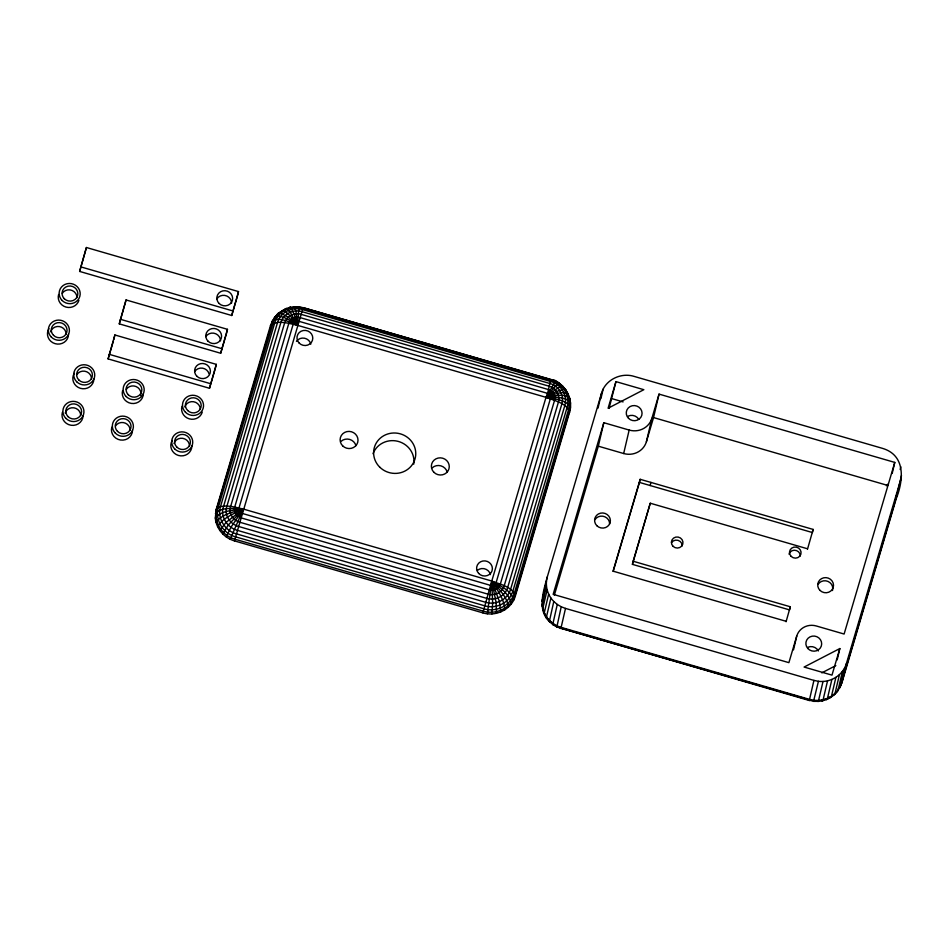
<?xml version="1.0" encoding="UTF-8"?>
<svg xmlns="http://www.w3.org/2000/svg" width="949" height="949" viewBox="0 0 949 949"><rect width="100%" height="100%" fill="white"/><g stroke="black" fill="none" stroke-linecap="round" stroke-linejoin="round"><path stroke-width="1.42" d="M215.316 518.071L216.23 509.364L270.465 325.649L272.754 320.418C280.963 317.061 289.979 322.435 297.606 325.353L546.007 397.334C554.157 400.656 566.731 402.874 569.566 412.329L515.343 596.031C511.535 609.448 495.912 616.933 482.851 612.864L234.439 540.883C224.261 537.976 216.147 528.735 215.316 518.071C221.675 510.016 234 510.384 243.371 509.067L491.784 581.049C499.921 584.37 512.507 586.589 515.343 596.031M547.3 576.897C544.773 585.521 547.478 595.177 553.789 601.5L549.329 621.524L553.137 624.786L553.991 624.513L550.978 621.963L549.874 622.022C536.731 610.29 543.457 591.108 547.3 576.897L601.536 393.183C605.332 379.778 620.954 372.293 634.015 376.362L882.428 448.343C905.963 455.306 903.543 480.277 896.188 498.806L841.965 682.521L839.663 687.764L838.299 688.535M569.566 412.329C573.659 398.829 565.165 383.384 551.535 379.647L303.122 307.666L294.581 306.681L289.73 307.44L289.315 308.389M508.379 607.135C507.217 596.613 498.403 588.677 491.784 581.049L546.007 397.334C551.523 385.579 546.731 371.178 563.101 386.658L563.077 387.714L558.427 383.669L551.298 380.229L302.885 308.247C291.58 304.724 278.045 311.201 274.759 322.814L220.524 506.529C216.965 518.035 224.877 530.788 236.289 533.824L484.702 605.806C496.019 609.329 509.554 602.852 512.84 591.227L567.063 407.524C569.258 400.051 566.909 391.688 561.44 386.207L555.201 389.731L546.007 397.334C554.299 398.936 564.809 399.434 570.337 406.647L570.42 408.011M504.821 609.851C504.287 599.127 497.252 589.898 491.784 581.049L482.851 612.864M559.59 384.772L559.281 383.384L555.473 386.136L546.007 397.334C554.002 397.631 564.347 396.03 570.396 402.305L569.495 410.881L515.26 594.596C511.523 607.811 496.137 615.177 483.278 611.168L234.866 539.186C221.876 535.734 212.873 521.238 216.93 508.154L272.754 320.418M812.142 700.457L809.295 700.504L556.849 626.981L552.745 624.418L557.277 604.442L553.789 601.5M500.811 611.927L499.435 601.583L491.784 581.049C499.743 585.841 511.392 590.231 513.717 600.124M496.481 613.291L496.113 602.627L491.784 581.049C499.233 587.301 509.613 593.611 511.369 603.861M555.651 382.447L555.568 381.19L546.007 397.334C553.481 396.468 563.22 392.815 569.661 398.011L570.479 403.61M491.95 613.92L492.65 603.101L491.784 581.049L487.359 613.766M544.18 593.042L542.093 601.536L546.446 581.203M896.058 497.193L895.5 500.028L897.042 494.5L896.342 495.781M79.633 271.426L86.418 247.511L238.507 291.58L237.428 296.159L231.722 315.495L79.633 271.426L86.418 247.511M108.103 358.9L114.888 334.973L216.277 364.357L215.198 368.936L209.492 388.271L108.103 358.9L113.405 340.94M113.809 339.552L114.888 334.973M119.277 323.87L126.063 299.943L227.463 329.327L226.384 333.906L220.678 353.253L119.277 323.87L126.063 299.943M209.492 388.271L216.277 364.357M220.678 353.253L227.463 329.327M231.722 315.495L238.507 291.58M542.033 605.865L546.387 585.604M547.122 589.97L542.686 608.914L543.611 611.192M549.874 622.022L544.204 613.101L548.641 594.157M550.883 598.036L546.446 616.992L546.458 618.107L548.463 618.962L550.978 621.963M598.036 408.082L601.536 393.183M600.931 398.58L603.161 389.102M554.358 595.106L598.321 446.184L603.825 422.708L629.163 430.063A18.482 17.64 13.2 0 0 651.904 418.284L659.045 394.108L894.777 462.412L892.19 473.456M557.277 604.442L561.215 606.767L556.849 626.981M609.056 408.461L615.948 381.617L643.837 389.695L608.107 408.212L615.948 381.617M561.215 606.767L565.509 608.416L560.883 628.523L561.132 627.953L571.061 630.824M598.321 446.184L623.671 453.527L629.163 430.063M623.671 453.527A18.482 17.64 13.2 0 0 646.399 441.748L651.904 418.284M646.399 441.748L653.541 417.572L659.045 394.108M639.448 482.424L640.172 479.304L813.139 529.423L812.403 532.543L639.448 482.424L613.161 571.452M650.172 485.544L650.907 482.412M633.149 561.239L790.303 606.767L789.568 609.899L632.414 564.358L633.149 561.239L650.267 503.219L807.433 548.759M650.267 503.219L632.414 564.358M793.506 649.863L796.745 636.055A15.836 15.125 13.2 0 1 816.235 625.96L844.112 634.039L894.777 462.412M565.509 608.416L813.922 680.397L809.295 700.504M900.637 479.862L846.401 663.565C843.02 675.344 830.411 682.853 818.429 681.311L813.53 701.358L813.447 700.718M823.02 681.453L818.584 700.398L818.24 701.347L817.421 700.848M827.552 680.836L823.103 699.781L822.7 700.73L821.348 700.303M831.882 679.46L827.445 698.417L826.97 699.389L822.107 700.908M837.172 659.911L839.829 648.547L804.1 667.052L831.988 675.13L839.829 648.547M835.891 677.384L831.443 696.341L826.97 699.389L825.096 699.116M839.438 674.668L835.001 693.624L830.909 697.349L826.176 699.627M828.56 697.325L829.936 697.681L834.408 694.668L837.991 690.35L842.439 671.394M844.788 667.657L840.34 686.601L837.362 691.441L833.281 695.119M846.401 663.565L841.965 682.521L839.663 687.764M900.174 469.494L900.815 466.789M897.363 493.148L901.491 475.544M234.439 540.883L303.122 307.666L551.559 379.849M230.144 539.234L243.371 509.067C234.961 507.264 225.02 503.765 216.93 508.154L216.23 509.364M546.197 584.548L542.923 597.289M603.825 422.708L553.16 594.335L788.892 662.651L796.745 636.055M640.172 479.304L613.066 571.156L786.021 621.275M786.069 621.761L790.303 606.767M807.516 549.127L813.139 529.423M841.265 683.731L895.085 501.44M226.206 536.909L230.951 527.276L243.371 509.067C234.379 508.925 222.03 506.22 215.376 513.67M222.73 533.967L228.282 525.022L243.371 509.067C233.928 511.962 222.042 513.824 216.064 522.436M219.824 530.503L226.064 522.365L243.371 509.067C234.201 513.575 223.122 517.525 217.57 526.624M284.985 309.754L285.459 308.781L290.323 307.262L291.082 307.867L294.119 314.072L297.606 325.353C289.196 323.562 279.255 320.05 271.153 324.439L270.465 325.649M286.254 308.544L278.021 313.502L274.427 317.832L278.021 313.502L286.254 308.544L290.228 312.209L297.606 325.353L298.888 306.812L294.19 306.824L295.922 310.928L297.606 325.353C290.916 321.533 283.217 314.499 275.068 316.729L272.09 321.569M837.991 690.35C831.49 698.879 819.675 702.343 809.473 699.354L561.073 627.36C553.777 625.189 547.478 619.994 544.204 613.101M886.366 485.805L887.979 484.156M277.428 314.546L279.208 313.194M283.976 310.276L280.975 311.83L282.482 310.501C289.326 312.909 293.229 319.979 297.606 325.353L288.176 317.156L280.785 313.206L279.148 313.051L274.131 319.647L218.377 507.193C214.51 519.684 223.098 533.516 235.482 536.814L483.895 608.795C496.161 612.615 510.859 605.581 514.417 592.983L568.653 409.268L569.507 401.083L568.819 396.99M821.798 672.865L835.832 665.593M289.73 307.44L290.323 307.262M817.848 701.489L822.7 700.73M561.44 386.207L562.555 386.148L565.96 390.063M813.53 701.358L818.24 701.347M299.813 307.191L303.146 307.867M813.922 680.397L818.429 681.311M813.72 701.204L560.859 628.321L552.745 624.418M611.951 398.663L623.102 401.901M653.541 417.572L887.861 485.473M80.701 266.847L232.79 310.916M120.357 319.279L221.746 348.663M109.171 354.309L210.571 383.693M573.908 631.654L581.002 633.707M583.837 634.525L600.871 639.46M603.706 640.29L623.588 646.044M626.423 646.874L643.458 651.809M649.14 653.446L666.174 658.381M669.009 659.211L686.044 664.146M691.714 665.795L708.749 670.729M714.431 672.366L718.69 673.6M721.525 674.431L728.63 676.483M734.301 678.132L761.276 685.949M764.111 686.768L783.993 692.521M786.828 693.351L803.862 698.286M565.984 391.19L567.668 394.096M569.744 399.256L567.395 393.052L565.284 389.398L563.967 389.209L556.648 391.463L546.007 397.334C552.769 395.057 560.124 391.237 567.395 393.052L568.226 395.069M545.034 615.118L541.938 604.56M542.911 607.087L543.374 609.816M194.64 371.628A7.924 7.556 13.2 0 1 209.088 373.918M83.061 415.615A10.558 10.083 13.2 0 1 71.021 425.259A10.558 10.083 13.2 0 1 62.385 412.352M65.208 413.064A7.924 7.556 13.2 0 1 80.712 415.52M93.868 379.007A10.558 10.083 13.2 0 1 80.475 388.343A10.558 10.083 13.2 0 1 74.283 373.337M76.833 374.641A7.924 7.556 13.2 0 1 91.519 378.9M132.504 430.383A10.558 10.083 13.2 0 1 120.464 440.016A10.558 10.083 13.2 0 1 111.828 427.109M115.47 426.018A7.924 7.556 13.2 0 1 130.155 430.277M143.311 393.764A10.558 10.083 13.2 0 1 131.27 403.408A10.558 10.083 13.2 0 1 122.635 390.49M126.276 389.41A7.924 7.556 13.2 0 1 140.666 395.614M191.852 446.125A10.558 10.083 13.2 0 1 178.471 455.461A10.558 10.083 13.2 0 1 172.267 440.455M173.999 443.563A7.924 7.556 13.2 0 1 189.503 446.018M202.267 412.115A10.558 10.083 13.2 0 1 189.278 418.853A10.558 10.083 13.2 0 1 181.983 406.243M184.806 406.955A7.924 7.556 13.2 0 1 200.31 409.41M68.518 334.345A10.558 10.083 13.2 0 1 55.125 343.68A10.558 10.083 13.2 0 1 48.933 328.662M50.665 331.782A7.924 7.556 13.2 0 1 66.169 334.238M78.909 300.335A10.558 10.083 13.2 0 1 65.92 307.061A10.558 10.083 13.2 0 1 58.624 294.451M62.266 293.36A7.924 7.556 13.2 0 1 76.952 297.618M216.87 298.852A7.924 7.556 13.2 0 1 231.556 303.111M205.826 336.61A7.924 7.556 13.2 0 1 220.512 340.857M594.964 519.649A7.924 7.556 13.2 0 1 609.649 523.907M818.097 584.311A7.924 7.556 13.2 0 1 832.498 590.527M788.987 554.097A5.813 5.54 13.2 0 1 800.351 555.9M671.477 542.698A5.813 5.54 13.2 0 1 682.26 545.817M807.789 647.301A7.924 7.556 13.2 0 1 818.382 650.943M628.001 416.231A7.924 7.556 13.2 0 1 638.76 419.351M373.04 453.717A21.115 20.154 13.2 0 1 397.939 441.321A21.115 20.154 13.2 0 1 413.752 464.144M341.023 441.356A8.98 8.565 13.2 0 1 355.946 445.674M432.281 467.798A8.98 8.565 13.2 0 1 447.204 472.116M296.456 341.379A7.924 7.556 13.2 0 1 310.809 344.143M477.383 570.385A7.924 7.556 13.2 0 1 490.419 574.608M222.659 509.471C221.627 518.818 228.329 527.846 237.262 530.313L485.674 602.295C495.675 605.415 507.656 599.685 510.562 589.4L564.785 405.697C567.941 395.508 560.942 384.238 550.835 381.545L302.423 309.564C292.422 306.456 280.453 312.185 277.547 322.458L222.659 509.471M226.111 508.901C225.245 516.742 230.868 524.322 238.365 526.398L486.778 598.38C495.164 600.99 505.212 596.186 507.656 587.561L561.891 403.847C564.525 395.306 558.653 385.84 550.183 383.586L301.77 311.604C293.371 308.994 283.336 313.799 280.892 322.423L226.111 508.901M230.026 508.569C229.35 514.678 233.739 520.562 239.563 522.175L487.976 594.157C494.5 596.197 502.318 592.449 504.216 585.747L558.451 402.032C560.503 395.389 555.936 388.034 549.341 386.279L300.928 314.297C294.404 312.257 286.586 316.005 284.688 322.707L230.026 508.569M234.296 508.486L235.815 514.251L240.821 517.798L489.233 589.78C493.694 591.168 499.044 588.605 500.348 584.026L554.572 400.312C555.984 395.769 552.852 390.727 548.344 389.529L299.931 317.547C295.471 316.159 290.121 318.722 288.828 323.301L234.296 508.486M238.792 508.652L239.563 511.582L242.102 513.385L490.514 585.367L493.634 585.201L496.161 582.437L550.384 398.734L550.42 396.457L549.257 394.452L547.229 393.254L298.816 321.272L295.697 321.438L293.17 324.202L238.792 508.652M196.846 376.231A7.924 7.556 13.2 0 0 210.109 373.254A7.924 7.556 13.2 0 0 200.559 363.669A7.924 7.556 13.2 0 0 196.846 376.231M65.884 418.367A10.558 10.083 13.2 0 0 83.559 414.405A10.558 10.083 13.2 0 0 70.819 401.617A10.558 10.083 13.2 0 0 65.884 418.367M68.055 416.623A7.924 7.556 13.2 0 0 81.317 413.645A7.924 7.556 13.2 0 0 71.756 404.06A7.924 7.556 13.2 0 0 68.055 416.623M76.691 381.759A10.558 10.083 13.2 0 0 94.366 377.797A10.558 10.083 13.2 0 0 81.626 365.009A10.558 10.083 13.2 0 0 76.691 381.759M78.862 380.015A7.924 7.556 13.2 0 0 92.124 377.038A7.924 7.556 13.2 0 0 82.563 367.453A7.924 7.556 13.2 0 0 78.862 380.015M115.327 433.124A10.558 10.083 13.2 0 0 133.002 429.162A10.558 10.083 13.2 0 0 120.274 416.374A10.558 10.083 13.2 0 0 115.327 433.124M117.498 431.38A7.924 7.556 13.2 0 0 130.76 428.402A7.924 7.556 13.2 0 0 121.211 418.817A7.924 7.556 13.2 0 0 117.498 431.38M126.134 396.516A10.558 10.083 13.2 0 0 143.809 392.554A10.558 10.083 13.2 0 0 131.081 379.766A10.558 10.083 13.2 0 0 126.134 396.516M128.305 394.772A7.924 7.556 13.2 0 0 141.567 391.795A7.924 7.556 13.2 0 0 132.018 382.21A7.924 7.556 13.2 0 0 128.305 394.772M174.675 448.877A10.558 10.083 13.2 0 0 192.35 444.903A10.558 10.083 13.2 0 0 179.622 432.127A10.558 10.083 13.2 0 0 174.675 448.877M176.846 447.121A7.924 7.556 13.2 0 0 190.108 444.156A7.924 7.556 13.2 0 0 180.559 434.571A7.924 7.556 13.2 0 0 176.846 447.121M185.482 412.269A10.558 10.083 13.2 0 0 203.157 408.295A10.558 10.083 13.2 0 0 190.429 395.519A10.558 10.083 13.2 0 0 185.482 412.269M187.653 410.514A7.924 7.556 13.2 0 0 200.915 407.536A7.924 7.556 13.2 0 0 191.366 397.951A7.924 7.556 13.2 0 0 187.653 410.514M51.341 337.097A10.558 10.083 13.2 0 0 69.016 333.123A10.558 10.083 13.2 0 0 56.276 320.347A10.558 10.083 13.2 0 0 51.341 337.097M53.512 335.341A7.924 7.556 13.2 0 0 66.774 332.364A7.924 7.556 13.2 0 0 57.213 322.779A7.924 7.556 13.2 0 0 53.512 335.341M62.124 300.477A10.558 10.083 13.2 0 0 79.799 296.515A10.558 10.083 13.2 0 0 67.071 283.727A10.558 10.083 13.2 0 0 62.124 300.477M64.295 298.721A7.924 7.556 13.2 0 0 77.557 295.756A7.924 7.556 13.2 0 0 68.008 286.171A7.924 7.556 13.2 0 0 64.295 298.721M219.077 303.455A7.924 7.556 13.2 0 0 232.339 300.477A7.924 7.556 13.2 0 0 222.79 290.892A7.924 7.556 13.2 0 0 219.077 303.455M208.033 341.201A7.924 7.556 13.2 0 0 221.295 338.224A7.924 7.556 13.2 0 0 211.746 328.639A7.924 7.556 13.2 0 0 208.033 341.201M673.043 546.304A5.813 5.54 13.2 0 0 682.77 544.121A5.813 5.54 13.2 0 0 675.771 537.098A5.813 5.54 13.2 0 0 673.043 546.304M791.146 556.387A5.813 5.54 13.2 0 0 800.873 554.204A5.813 5.54 13.2 0 0 793.862 547.17A5.813 5.54 13.2 0 0 791.146 556.387M819.972 590.373A7.924 7.556 13.2 0 0 833.234 587.395A7.924 7.556 13.2 0 0 823.685 577.811A7.924 7.556 13.2 0 0 819.972 590.373M596.838 525.71A7.924 7.556 13.2 0 0 610.088 522.733A7.924 7.556 13.2 0 0 600.539 513.148A7.924 7.556 13.2 0 0 596.838 525.71M807.848 648.511A7.924 7.556 13.2 0 0 821.265 646.186A7.924 7.556 13.2 0 0 812.214 636.162A7.924 7.556 13.2 0 0 807.848 648.511M628.511 418.319A7.924 7.556 13.2 0 0 641.773 415.342A7.924 7.556 13.2 0 0 632.212 405.757A7.924 7.556 13.2 0 0 628.511 418.319M379.612 467.015A21.115 20.154 13.2 0 0 414.974 459.079A21.115 20.154 13.2 0 0 389.493 433.515A21.115 20.154 13.2 0 0 379.612 467.015M342.66 445.852A8.98 8.565 13.2 0 0 357.678 442.483A8.98 8.565 13.2 0 0 346.859 431.617A8.98 8.565 13.2 0 0 342.66 445.852M433.907 472.294A8.98 8.565 13.2 0 0 448.936 468.925A8.98 8.565 13.2 0 0 438.106 458.059A8.98 8.565 13.2 0 0 433.907 472.294M478.664 573.433A7.924 7.556 13.2 0 0 492.021 570.883A7.924 7.556 13.2 0 0 482.804 561.013A7.924 7.556 13.2 0 0 478.664 573.433M299.042 342.945A7.924 7.556 13.2 0 0 312.411 340.418A7.924 7.556 13.2 0 0 303.205 330.525A7.924 7.556 13.2 0 0 299.042 342.945"/></g></svg>
